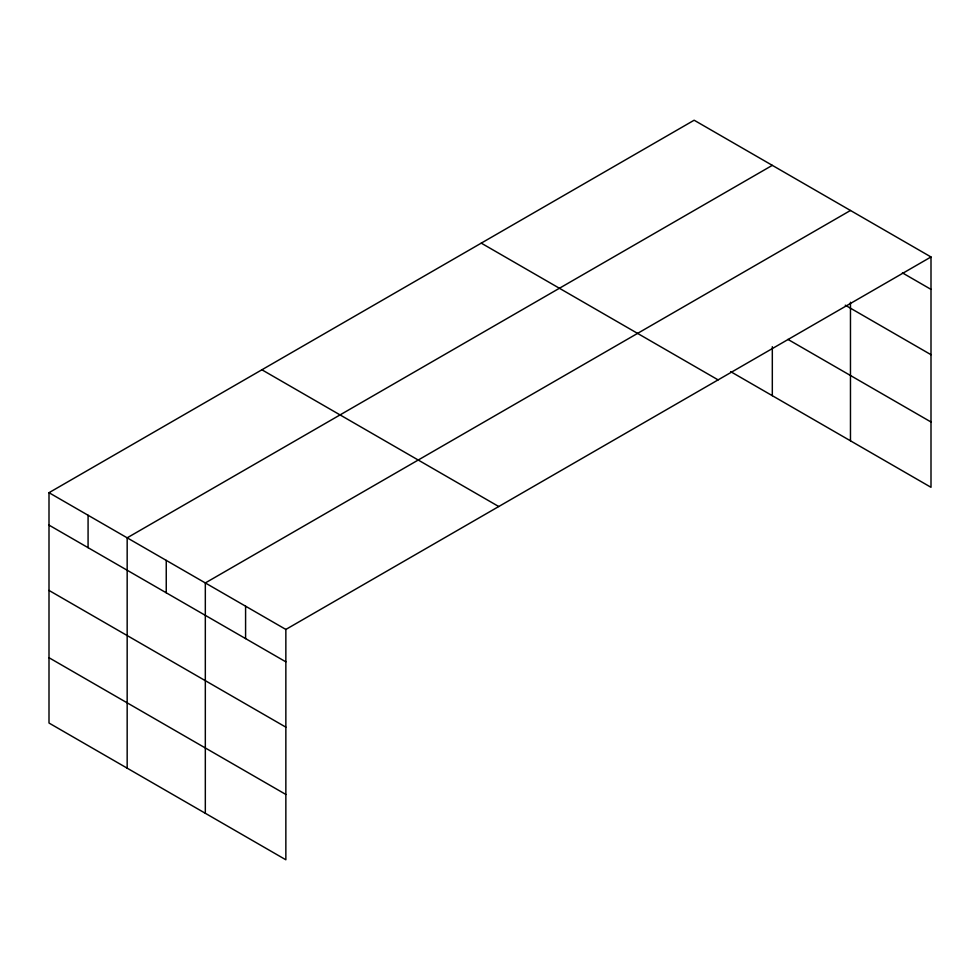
<?xml version="1.0" encoding="UTF-8"?>
<svg xmlns="http://www.w3.org/2000/svg" width="980" height="980" viewBox="0 0 980 980"><rect width="100%" height="100%" fill="white"/><g stroke="black" fill="none" stroke-linecap="round" stroke-linejoin="round"><path stroke-width="1.47" d="M931 256.968L285.854 629.442L285.854 859.779L49 723.032L49 492.695L694.146 120.222L931 256.968L931 487.305L730.627 371.616M772.314 165.351L127.167 537.824L127.167 768.161M850.469 210.48L205.322 582.941L205.322 813.29M902.421 272.881L931 289.382M845.262 305.197L931 354.699M787.945 339.399L931 421.988M481.254 243.138L718.107 379.885M261.893 369.779L498.747 506.525M49 492.695L285.854 629.442M49 525.109L285.854 661.843M49 590.426L285.854 727.16M49 657.715L285.854 794.462M850.469 302.257L850.469 440.816M772.314 346.7L772.314 395.687M245.588 606.191L245.588 638.605M166.245 560.389L166.245 592.79M88.078 515.26L88.078 547.661"/></g></svg>
